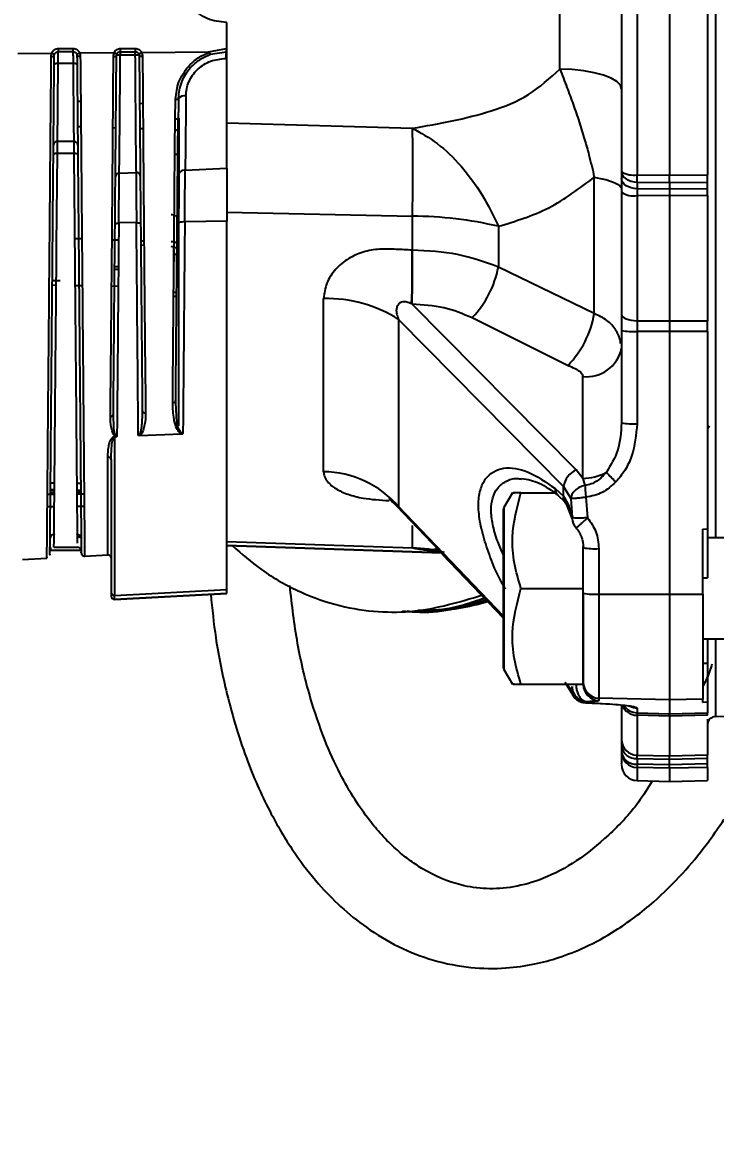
# Model space of a CAD drawing. Extents: x 75 to 2075, y 25 to 1460.
# Drawn here: x 1109.9 to 1164.2, y 596.8 to 684.9 of the extents above; entities that cross this region are included whole.
import ezdxf

# ---------------------------------------------------------------- set-up
doc = ezdxf.new("R2010")
doc.units = 0
doc.header["$LTSCALE"] = 5
doc.linetypes.add('SLD-KATı', pattern=[0])
doc.layers.get('0').update_dxf_attribs({"linetype": 'CONTINUOUS'})
doc.styles.add('SLDTEXTSTYLE1', font='GOTHIC.TTF', dxfattribs={"width": 0.913})
doc.dimstyles.new('SLDDIMSTYLE1', dxfattribs={"dimtxt": 17.5, "dimasz": 16.51, "dimexe": 0, "dimexo": 0.0625, "dimgap": 4.375, "dimtad": 1, "dimlfac": 0.8, "dimrnd": 1e-09, "dimzin": 12, "dimtxsty": 'SLDTEXTSTYLE1', "dimsah": 1, "dimcen": 0.09, "dimazin": 3, "dimtfac": 1, "dimtofl": 0, "dimtmove": 0, "dimatfit": 3, "dimtolj": 1, "dimtzin": 12})

# ---------------------------------------------------------------- blocks, each defined once
blk = doc.blocks.new('_D_7')
at = {"color": 7, "linetype": 'SLD-KATı'}
for p, q in [((1024.221, 594.338), (1024.221, 400.63)), ((1255.471, 561.942), (1255.471, 400.63)), ((1024.221, 405.63), (1255.471, 405.63))]:
    blk.add_line(p, q, dxfattribs=at)
for points in [[(1024.221, 405.63), (1040.731, 403.09), (1040.731, 408.17)], [(1255.471, 405.63), (1238.961, 408.17), (1238.961, 403.09)]]:
    blk.add_solid(points, dxfattribs=at)
at = {"color": 7, "linetype": 'SLD-KATı', "insert": (1115.464, 427.983), "char_height": 17.5, "attachment_point": 1, "style": 'SLDTEXTSTYLE1'}
blk.add_mtext('185', dxfattribs=at)

msp = doc.modelspace()

# ---------------------------------------------------------------- linework, layer by layer
at = {"color": 8, "linetype": 'SLD-KATı'}
for p, q in [((1164.21, 723.236), (1164.21, 644.526)), ((1122.119, 678.318), (1122.102, 677.442)), ((1125.909, 677.06), (1140.463, 676.632)), ((1114.483, 676.733), (1114.221, 676.742)), ((1117.22, 676.642), (1116.991, 676.65)), ((1119.353, 676.572), (1119.097, 676.58)), ((1112.577, 667.466), (1112.64, 674.646)), ((1122.077, 674.573), (1121.841, 674.575)), ((1125.909, 670.064), (1140.463, 669.738)), ((1121.956, 669.703), (1121.966, 669.703)), ((1113.985, 667.997), (1114.558, 667.977)), ((1116.921, 667.893), (1117.439, 667.875)), ((1119.174, 667.814), (1119.423, 667.805)), ((1121.784, 666.754), (1122.009, 666.754)), ((1117.421, 665.769), (1117.125, 665.771)), ((1117.124, 665.578), (1117.419, 665.576)), ((1112.238, 664.349), (1112.55, 664.343)), ((1112.851, 664.665), (1112.241, 664.669)), ((1114.018, 664.319), (1114.59, 664.309)), ((1116.89, 664.271), (1117.471, 664.261)), ((1121.983, 663.767), (1121.784, 663.768)), ((1121.784, 663.466), (1121.98, 663.465)), ((1116.583, 643.19), (1116.583, 650.879)), ((1112.406, 648.059), (1112.096, 648.062)), ((1112.103, 648.841), (1112.413, 648.837)), ((1114.154, 648.81), (1114.465, 648.806)), ((1114.471, 648.041), (1114.161, 648.044)), ((1112.405, 647.931), (1111.86, 647.925)), ((1114.733, 647.956), (1114.162, 647.95)), ((1111.852, 646.984), (1112.397, 646.99)), ((1114.17, 647.013), (1114.741, 647.02)), ((1139.38, 646.975), (1139.206, 647.042)), ((1147.596, 638.396), (1139.38, 646.975)), ((1147.63, 646.916), (1147.63, 640.569)), ((1140.463, 643.74), (1140.463, 645.512)), ((1112.377, 644.792), (1112.377, 644.765)), ((1114.19, 644.765), (1114.19, 644.792)), ((1112.178, 643.687), (1112.134, 643.687)), ((1112.368, 643.795), (1112.373, 644.323)), ((1114.433, 643.687), (1114.389, 643.687)), ((1114.546, 643.687), (1114.509, 643.687)), ((1142.726, 643.354), (1125.909, 643.941)), ((1147.63, 640.569), (1147.63, 634.222)), ((1164.21, 636.611), (1164.21, 630.523)), ((1152.866, 632.612), (1152.569, 633.069)), ((1152.942, 632.372), (1152.866, 632.612)), ((1158.063, 626.534), (1158.063, 625.508))]:
    msp.add_line(p, q, dxfattribs=at)
at = {"color": 7, "linetype": 'SLD-KATı'}
for p, q in [((1158.063, 694.778), (1158.063, 672.98)), ((1160.596, 694.808), (1160.596, 672.951)), ((1163.596, 694.772), (1163.596, 672.986)), ((1152.021, 681.264), (1152.021, 686.494)), ((1125.909, 682.874), (1125.909, 684.915)), ((1109.53, 682.492), (1112.196, 682.515)), ((1112.395, 682.319), (1112.424, 682.449)), ((1113.86, 682.629), (1112.707, 682.629)), ((1112.72, 682.874), (1113.873, 682.874)), ((1114.389, 682.533), (1117.089, 682.556)), ((1118.718, 682.357), (1117.566, 682.357)), ((1117.582, 682.629), (1118.735, 682.629)), ((1117.595, 682.874), (1118.748, 682.874)), ((1119.245, 682.574), (1124.47, 682.617)), ((1124.47, 682.617), (1125.878, 682.874)), ((1124.635, 682.422), (1125.865, 682.629)), ((1125.865, 682.629), (1125.909, 682.629)), ((1125.878, 682.874), (1125.909, 682.874)), ((1113.866, 681.707), (1112.701, 681.707)), ((1125.909, 682.103), (1125.832, 682.102)), ((1125.909, 673.51), (1125.909, 682.103)), ((1121.865, 677.349), (1121.9, 678.904)), ((1122.131, 678.968), (1122.119, 678.318)), ((1114.203, 678.758), (1114.465, 678.749)), ((1119.08, 678.588), (1119.338, 678.579)), ((1112.646, 675.608), (1112.647, 675.655)), ((1112.646, 675.608), (1113.921, 675.608)), ((1113.92, 675.655), (1113.921, 675.608)), ((1113.921, 675.615), (1113.978, 675.602)), ((1113.927, 674.646), (1112.64, 674.646)), ((1117.483, 673.104), (1118.801, 673.168)), ((1122.654, 673.353), (1125.909, 673.51)), ((1125.909, 673.51), (1125.909, 669.356)), ((1154.714, 662.102), (1154.714, 672.788)), ((1156.846, 673.214), (1156.846, 672.689)), ((1158.063, 672.98), (1160.596, 672.951)), ((1160.596, 672.951), (1163.596, 672.986)), ((1158.063, 672.41), (1160.596, 672.381)), ((1158.063, 672.41), (1158.063, 671.886)), ((1160.596, 671.855), (1158.063, 671.886)), ((1160.596, 672.381), (1163.596, 672.416)), ((1160.596, 672.381), (1160.596, 671.855)), ((1163.596, 671.891), (1160.596, 671.855)), ((1163.596, 671.891), (1163.596, 672.416)), ((1160.596, 671.324), (1158.063, 671.353)), ((1158.063, 671.353), (1158.063, 661.545)), ((1163.596, 671.359), (1160.596, 671.324)), ((1160.596, 671.324), (1160.596, 661.53)), ((1163.596, 671.359), (1163.596, 661.548)), ((1118.833, 669.232), (1117.451, 669.207)), ((1125.909, 669.356), (1122.622, 669.298)), ((1125.909, 640.486), (1125.909, 669.356)), ((1140.463, 667.078), (1140.463, 669.738)), ((1147.197, 668.944), (1147.197, 665.755)), ((1119.426, 667.451), (1119.177, 667.459)), ((1140.463, 667.078), (1140.434, 667.078)), ((1154.714, 662.102), (1147.197, 665.755)), ((1133.498, 649.71), (1133.498, 663.284)), ((1153.284, 649.858), (1140.401, 662.858)), ((1140.401, 662.858), (1140.431, 662.858)), ((1139.38, 661.635), (1152.293, 648.562)), ((1139.38, 661.635), (1139.38, 646.975)), ((1145.144, 661.791), (1152.661, 658.047)), ((1156.846, 662.029), (1156.846, 660.775)), ((1158.063, 661.545), (1160.596, 661.53)), ((1158.063, 661.545), (1158.063, 660.71)), ((1160.596, 661.53), (1163.596, 661.548)), ((1156.846, 660.775), (1156.846, 653.544)), ((1160.596, 660.695), (1158.063, 660.71)), ((1158.063, 660.71), (1158.063, 653.478)), ((1163.596, 660.712), (1160.596, 660.695)), ((1160.596, 660.695), (1160.596, 640.111)), ((1163.596, 660.712), (1163.596, 645.196)), ((1153.803, 649.192), (1153.803, 657.18)), ((1163.74, 653.279), (1163.596, 653.056)), ((1117.109, 652.474), (1117.207, 652.478)), ((1117.207, 652.449), (1117.109, 652.445)), ((1117.109, 652.445), (1117.109, 640.025)), ((1119.05, 652.541), (1122.388, 652.678)), ((1153.803, 649.192), (1153.284, 649.858)), ((1153.803, 649.192), (1153.978, 648.644)), ((1112.098, 648.318), (1112.408, 648.313)), ((1112.098, 648.264), (1112.408, 648.259)), ((1114.159, 648.282), (1114.469, 648.277)), ((1114.159, 648.228), (1114.47, 648.223)), ((1148.295, 648.069), (1147.63, 646.916)), ((1148.965, 648.069), (1151.721, 648.069)), ((1151.638, 648.41), (1152.293, 647.785)), ((1152.293, 647.785), (1152.293, 648.562)), ((1152.293, 648.562), (1152.866, 647.606)), ((1151.887, 647.848), (1152.383, 647.374)), ((1152.461, 647.55), (1152.293, 647.785)), ((1152.383, 647.374), (1152.515, 647.207)), ((1152.515, 647.207), (1152.975, 645.99)), ((1152.866, 647.606), (1152.965, 646.115)), ((1154.048, 647.71), (1154.18, 646.093)), ((1139.204, 647.039), (1147.596, 638.257)), ((1147.596, 640.569), (1147.596, 646.791)), ((1114.5, 644.523), (1114.502, 644.514)), ((1163.596, 645.196), (1163.221, 645.21)), ((1163.221, 640.115), (1163.221, 645.21)), ((1163.596, 645.196), (1163.596, 641.4)), ((1166.721, 644.526), (1163.596, 644.526)), ((1112.074, 643.576), (1114.493, 643.576)), ((1112.368, 643.795), (1114.199, 643.795)), ((1125.909, 644.248), (1140.463, 643.74)), ((1125.909, 643.94), (1142.727, 643.352)), ((1142.955, 643.298), (1140.463, 643.747)), ((1142.37, 643.676), (1141.755, 643.515)), ((1153.846, 640.569), (1153.846, 643.849)), ((1155.063, 643.689), (1155.063, 640.119)), ((1109.906, 642.84), (1111.822, 642.941)), ((1114.779, 643.096), (1116.583, 643.19)), ((1142.766, 643.291), (1147.596, 638.246)), ((1163.221, 641.391), (1163.596, 641.4)), ((1116.846, 640.274), (1116.846, 639.962)), ((1117.109, 640.025), (1125.909, 640.486)), ((1125.909, 640.173), (1117.109, 639.712)), ((1117.109, 639.711), (1125.909, 640.172)), ((1125.909, 640.173), (1125.909, 640.486)), ((1147.596, 634.347), (1147.596, 640.569)), ((1148.965, 640.569), (1153.846, 640.569)), ((1153.846, 633.069), (1153.846, 640.569)), ((1155.063, 640.119), (1160.596, 640.111)), ((1155.063, 640.119), (1155.063, 631.976)), ((1160.596, 640.111), (1163.221, 640.115)), ((1160.596, 640.111), (1160.596, 631.831)), ((1163.221, 640.115), (1163.221, 631.9)), ((1117.109, 639.712), (1117.109, 640.025)), ((1163.221, 636.611), (1167.722, 636.611)), ((1163.596, 636.611), (1163.596, 634.68)), ((1147.63, 634.222), (1148.295, 633.069)), ((1163.596, 634.68), (1163.221, 634.689)), ((1163.596, 634.68), (1163.596, 631.643)), ((1148.965, 633.069), (1153.846, 633.069)), ((1152.408, 633.221), (1152.919, 632.397)), ((1152.965, 632.875), (1152.866, 632.612)), ((1154.18, 631.686), (1154.048, 631.604)), ((1160.596, 631.831), (1155.063, 631.976)), ((1155.063, 631.976), (1155.063, 631.788)), ((1156.269, 631.491), (1156.405, 631.48)), ((1163.221, 631.9), (1160.596, 631.831)), ((1160.596, 631.831), (1160.596, 630.752)), ((1163.221, 631.632), (1163.221, 631.9)), ((1163.596, 631.643), (1163.221, 631.632)), ((1163.596, 631.643), (1163.596, 630.83)), ((1158.063, 631.197), (1158.063, 630.818)), ((1158.063, 630.818), (1160.596, 630.752)), ((1158.063, 630.818), (1158.063, 630.627)), ((1160.596, 630.561), (1158.063, 630.627)), ((1158.063, 630.627), (1158.063, 627.508)), ((1160.596, 630.752), (1163.596, 630.83)), ((1163.596, 630.639), (1160.596, 630.561)), ((1160.596, 630.561), (1160.596, 627.447)), ((1164.21, 630.523), (1166.085, 630.556)), ((1163.596, 630.321), (1163.596, 627.519)), ((1156.846, 628.202), (1156.846, 627.762)), ((1158.063, 627.508), (1160.596, 627.447)), ((1158.063, 627.245), (1160.596, 627.184)), ((1158.063, 627.245), (1158.063, 626.805)), ((1160.596, 626.743), (1158.063, 626.805)), ((1160.596, 627.447), (1163.596, 627.519)), ((1160.596, 627.184), (1163.596, 627.257)), ((1160.596, 626.743), (1160.596, 627.184)), ((1163.596, 626.816), (1160.596, 626.743)), ((1163.596, 626.816), (1163.596, 627.257)), ((1160.596, 626.473), (1158.063, 626.534)), ((1163.596, 626.546), (1160.596, 626.473)), ((1160.596, 626.473), (1160.596, 625.442)), ((1163.596, 626.546), (1163.596, 625.52)), ((1158.063, 625.508), (1160.596, 625.442)), ((1160.596, 625.442), (1163.596, 625.52))]:
    msp.add_line(p, q, dxfattribs=at)
at = {"color": 7, "linetype": 'SLD-KATı', "flags": 128}
for points in [[(1112.158, 682.249), (1112.205, 682.25), (1112.249, 682.254), (1112.29, 682.261), (1112.326, 682.27), (1112.355, 682.28), (1112.377, 682.293), (1112.39, 682.306), (1112.395, 682.319)], [(1114.435, 682.248), (1114.385, 682.249), (1114.336, 682.252), (1114.29, 682.258), (1114.25, 682.267), (1114.217, 682.278), (1114.193, 682.291), (1114.177, 682.305), (1114.172, 682.319)], [(1117.033, 682.248), (1117.08, 682.25), (1117.124, 682.254), (1117.165, 682.261), (1117.201, 682.27), (1117.23, 682.28), (1117.252, 682.292), (1117.265, 682.306), (1117.27, 682.319)], [(1119.31, 682.248), (1119.26, 682.248), (1119.211, 682.252), (1119.165, 682.258), (1119.125, 682.267), (1119.092, 682.278), (1119.068, 682.29), (1119.052, 682.305), (1119.047, 682.319)], [(1156.846, 679.712), (1156.754, 680.008), (1156.482, 680.293), (1156.039, 680.558), (1155.443, 680.791), (1154.714, 680.984), (1153.88, 681.131), (1152.971, 681.225), (1152.021, 681.264)], [(1121.865, 677.349), (1121.912, 677.351), (1121.957, 677.357), (1121.998, 677.365), (1122.033, 677.377), (1122.063, 677.391), (1122.084, 677.407), (1122.098, 677.424), (1122.102, 677.442)], [(1154.714, 672.788), (1155.184, 672.702), (1155.605, 672.602), (1155.973, 672.492), (1156.281, 672.372), (1156.526, 672.245), (1156.703, 672.112), (1156.81, 671.974), (1156.846, 671.835)], [(1156.846, 673.214), (1156.869, 673.059), (1156.938, 672.911), (1157.05, 672.774), (1157.201, 672.653), (1157.385, 672.553), (1157.595, 672.478), (1157.824, 672.429), (1158.063, 672.41)], [(1158.063, 671.886), (1157.824, 671.905), (1157.595, 671.953), (1157.385, 672.028), (1157.201, 672.128), (1157.05, 672.249), (1156.938, 672.386), (1156.869, 672.535), (1156.846, 672.689)], [(1117.155, 669.106), (1117.16, 669.125), (1117.177, 669.144), (1117.204, 669.161), (1117.241, 669.177), (1117.285, 669.189), (1117.336, 669.199), (1117.392, 669.205), (1117.451, 669.207)], [(1118.833, 669.232), (1118.896, 669.231), (1118.958, 669.226), (1119.014, 669.217), (1119.065, 669.205), (1119.106, 669.189), (1119.137, 669.171), (1119.156, 669.151), (1119.162, 669.13)], [(1122.622, 669.298), (1122.505, 669.293), (1122.393, 669.281), (1122.291, 669.262), (1122.202, 669.237), (1122.129, 669.206), (1122.074, 669.171), (1122.041, 669.134), (1122.029, 669.095)], [(1122.159, 667.459), (1122.147, 667.51), (1122.113, 667.56), (1122.058, 667.606), (1121.983, 667.647), (1121.892, 667.681), (1121.788, 667.706), (1121.674, 667.723), (1121.555, 667.73)], [(1156.846, 662.029), (1156.869, 661.936), (1156.938, 661.847), (1157.05, 661.764), (1157.201, 661.691), (1157.385, 661.631), (1157.595, 661.586), (1157.824, 661.557), (1158.063, 661.545)]]:
    msp.add_lwpolyline(points, dxfattribs=at)
at = {"color": 7, "linetype": 'SLD-KATı'}
for centre, radius, start, end in [((1111.547, 682.814), 1.175, 350.94819, 2.94506), ((1112.699, 682.814), 1.175, 350.94795, 2.94512), ((1118.804, 682.419), 1.24, 170.24909, 182.86754), ((1116.422, 682.814), 1.175, 350.94758, 2.94506), ((1119.955, 682.419), 1.238, 170.24423, 182.86723), ((1117.574, 682.814), 1.175, 350.94747, 2.94504), ((1128.193, 682.22), 2.363, 170.03622, 182.85601), ((1124.705, 682.814), 1.175, 350.94675, 2.94491), ((1112.626, 681.35), 0.365, 78.07239, 130.41432), ((1113.941, 681.35), 0.365, 49.58568, 101.92761), ((1123.094, 681.635), 0.253, 220.0155, 265.25437), ((1121.939, 679.213), 0.312, 262.96115, 308.13414), ((1122.629, 678.447), 0.721, 83.75437, 133.68409), ((1112.646, 675.295), 0.312, 90, 179.5), ((1113.921, 675.295), 0.313, 0.5, 90), ((1112.563, 674.254), 0.399, 78.85955, 126.13439), ((1117.486, 672.805), 0.299, 90.4722, 177.19075), ((1118.828, 672.867), 0.302, 3.13005, 95.18125), ((1122.659, 672.756), 0.598, 90.47221, 177.19075), ((1157.776, 674.772), 1.815, 239.18369, 279.11584), ((1157.78, 672.949), 1.621, 234.82078, 280.07344), ((1140.315, 639.521), 30.216, 76.83518, 89.71854), ((1121.534, 666.752), 0.625, 19.12995, 40.58695), ((1056.334, 665.62), 84.112, 358.11854, 0.99316), ((1056.364, 665.62), 84.112, 358.11855, 0.99314), ((1139.497, 667.229), 7.84, 316.08192, 349.16417), ((1133.709, 652.719), 10.567, 57.5426, 91.14252), ((1146.976, 663.473), 7.859, 316.34108, 349.95341), ((1157.765, 666.521), 5.819, 260.91206, 272.93749), ((1154.136, 659.922), 2.762, 263.07614, 348.87306), ((1121.687, 655.342), 0.225, 266.37693, 352.42104), ((1116.8, 654.261), 0.226, 266.86401, 353.07353), ((1119.519, 654.551), 0.232, 187.84492, 278.27776), ((1157.765, 659.289), 5.819, 260.91206, 272.93749), ((1118.977, 652.46), 1.868, 179.55633, 180.44367), ((1119.075, 652.464), 1.868, 179.55629, 180.44371), ((1116.61, 650.644), 0.237, 4.87285, 96.62576), ((1154.084, 648.218), 1.824, 116.02192, 169.11958), ((1133.408, 641.824), 7.886, 40.77621, 89.34536), ((1153.771, 653.177), 3.985, 270.45692, 298.31205), ((1166.207, 659.261), 14.256, 222.28801, 226.55665), ((1147.846, 646.791), 0.25, 150, 180), ((1154.212, 646.158), 1.25, 184.97784, 222.79607), ((1112.375, 644.482), 0.31, 89.55213, 179.06309), ((1114.192, 644.482), 0.311, 7.58107, 90.38112), ((1140.027, 631.248), 12.5, 76.36384, 88), ((1154.765, 649.5), 5.819, 260.91206, 272.93749), ((1116.596, 642.941), 0.25, 0, 93), ((1117.096, 640.274), 0.25, 180.00378, 273.00328), ((1154.765, 645.93), 5.819, 260.91206, 272.93749), ((1117.096, 639.962), 0.25, 180.00378, 273.00328), ((1117.096, 639.96), 0.25, 180, 273), ((1147.846, 634.347), 0.25, 180, 210), ((1155.095, 633.224), 1.249, 180.03794, 268.54061), ((1155.095, 633.037), 1.249, 180.03794, 268.54061), ((1154.081, 632.852), 1.25, 198.50073, 268.23344), ((1164.221, 629.898), 0.625, 91, 180), ((1158.08, 628.742), 1.234, 180.67455, 269.20589), ((1157.959, 628.365), 1.125, 188.3143, 275.32505), ((1157.959, 627.925), 1.125, 188.3143, 275.32505), ((1158.084, 627.773), 1.238, 180.49505, 269.02136), ((1158.096, 626.758), 1.25, 180, 268.5)]:
    msp.add_arc(centre, radius, start, end, dxfattribs=at)
at = {"color": 8, "linetype": 'SLD-KATı'}
for centre, radius, start, end in [((1121.88, 676.06), 0.42, 48.47059, 92.19614), ((1152.349, 648.39), 0.712, 178.37428, 229.50238), ((1152.757, 647.672), 0.478, 166.28891, 218.33063), ((1152.875, 647.439), 0.428, 164.93972, 213.01479), ((1158.057, 631.855), 1.228, 200.22397, 270.29211), ((1158.096, 632.068), 1.25, 212.01369, 268.51858), ((1158.096, 632.448), 1.251, 241.69626, 268.50432)]:
    msp.add_arc(centre, radius, start, end, dxfattribs=at)
at = {"color": 7, "linetype": 'SLD-KATı'}
for points, knots in [([(1156.846, 694.545), (1156.846, 692.188), (1156.846, 687.472), (1156.846, 680.287), (1156.846, 675.571), (1156.846, 673.214)], [0, 0, 0, 0, 0.333216, 0.666769, 1, 1, 1, 1]), ([(1112.158, 682.249), (1112.161, 682.294), (1112.167, 682.384), (1112.205, 682.468), (1112.224, 682.509)], [0, 0, 0, 0, 0.502277, 1, 1, 1, 1]), ([(1112.196, 682.515), (1112.221, 682.566), (1112.271, 682.668), (1112.399, 682.782), (1112.551, 682.86), (1112.664, 682.87), (1112.72, 682.874)], [0, 0, 0, 0, 0.250489, 0.500477, 0.749023, 1, 1, 1, 1]), ([(1112.196, 682.515), (1112.204, 682.514), (1112.213, 682.514), (1112.222, 682.51), (1112.224, 682.509)], [0, 0, 0, 0, 0.7726823, 1, 1, 1, 1]), ([(1112.224, 682.509), (1112.252, 682.497), (1112.304, 682.475), (1112.364, 682.455), (1112.41, 682.444), (1112.419, 682.447), (1112.424, 682.449)], [0, 0, 0, 0, 0.267597, 0.500233, 0.715332, 1, 1, 1, 1]), ([(1112.424, 682.449), (1112.437, 682.471), (1112.463, 682.518), (1112.526, 682.576), (1112.609, 682.62), (1112.674, 682.626), (1112.707, 682.629)], [0, 0, 0, 0, 0.216144, 0.454788, 0.716048, 1, 1, 1, 1]), ([(1112.701, 681.707), (1112.702, 681.851), (1112.704, 682.128), (1112.706, 682.423), (1112.707, 682.599), (1112.707, 682.619), (1112.707, 682.629)], [0, 0, 0, 0, 0.281787, 0.542415, 0.781835, 1, 1, 1, 1]), ([(1113.86, 682.629), (1113.888, 682.627), (1113.946, 682.622), (1114.025, 682.586), (1114.093, 682.532), (1114.123, 682.483), (1114.138, 682.459)], [0, 0, 0, 0, 0.250001, 0.500002, 0.750003, 1, 1, 1, 1]), ([(1113.86, 682.629), (1113.86, 682.619), (1113.86, 682.599), (1113.861, 682.423), (1113.863, 682.128), (1113.865, 681.851), (1113.866, 681.707)], [0, 0, 0, 0, 0.218165, 0.457585, 0.718213, 1, 1, 1, 1]), ([(1113.873, 682.874), (1113.928, 682.87), (1114.037, 682.861), (1114.186, 682.787), (1114.313, 682.679), (1114.364, 682.582), (1114.389, 682.533)], [0, 0, 0, 0, 0.250847, 0.499535, 0.749442, 1, 1, 1, 1]), ([(1114.138, 682.459), (1114.14, 682.457), (1114.145, 682.453), (1114.168, 682.454), (1114.208, 682.462), (1114.261, 682.482), (1114.314, 682.505), (1114.344, 682.519), (1114.36, 682.526)], [0, 0, 0, 0, 0.15661, 0.296259, 0.500532, 0.729536, 0.861413, 1, 1, 1, 1]), ([(1114.389, 682.533), (1114.382, 682.532), (1114.372, 682.532), (1114.362, 682.527), (1114.36, 682.526)], [0, 0, 0, 0, 0.7196592, 1, 1, 1, 1]), ([(1114.36, 682.526), (1114.381, 682.482), (1114.425, 682.395), (1114.432, 682.297), (1114.435, 682.248)], [0, 0, 0, 0, 0.499182, 1, 1, 1, 1]), ([(1117.033, 682.248), (1117.037, 682.301), (1117.045, 682.407), (1117.096, 682.501), (1117.122, 682.548)], [0, 0, 0, 0, 0.502848, 1, 1, 1, 1]), ([(1117.089, 682.556), (1117.116, 682.601), (1117.169, 682.693), (1117.293, 682.793), (1117.437, 682.862), (1117.543, 682.87), (1117.595, 682.874)], [0, 0, 0, 0, 0.250358, 0.500382, 0.748959, 1, 1, 1, 1]), ([(1117.089, 682.556), (1117.097, 682.555), (1117.108, 682.554), (1117.118, 682.55), (1117.122, 682.548)], [0, 0, 0, 0, 0.649971, 1, 1, 1, 1]), ([(1117.122, 682.548), (1117.148, 682.534), (1117.197, 682.508), (1117.254, 682.483), (1117.298, 682.468), (1117.306, 682.47), (1117.311, 682.472)], [0, 0, 0, 0, 0.266957, 0.500088, 0.714997, 1, 1, 1, 1]), ([(1117.27, 682.319), (1117.272, 682.348), (1117.276, 682.4), (1117.3, 682.449), (1117.311, 682.472)], [0, 0, 0, 0, 0.546588, 1, 1, 1, 1]), ([(1117.566, 682.357), (1117.534, 682.357), (1117.465, 682.356), (1117.387, 682.35), (1117.333, 682.343), (1117.299, 682.336), (1117.275, 682.328), (1117.272, 682.322), (1117.27, 682.319)], [0, 0, 0, 0, 0.204164, 0.438041, 0.566925, 0.703542, 0.84791, 1, 1, 1, 1]), ([(1117.311, 682.472), (1117.324, 682.491), (1117.352, 682.533), (1117.413, 682.583), (1117.492, 682.621), (1117.551, 682.626), (1117.582, 682.629)], [0, 0, 0, 0, 0.216236, 0.454926, 0.716161, 1, 1, 1, 1]), ([(1117.483, 673.104), (1117.49, 673.572), (1117.504, 674.507), (1117.525, 676.731), (1117.545, 679.374), (1117.559, 681.363), (1117.566, 682.357)], [0, 0, 0, 0, 0.250035, 0.500046, 0.750035, 1, 1, 1, 1]), ([(1118.718, 682.357), (1118.725, 681.369), (1118.739, 679.393), (1118.759, 676.768), (1118.78, 674.56), (1118.794, 673.632), (1118.801, 673.168)], [0, 0, 0, 0, 0.250035, 0.500046, 0.750035, 1, 1, 1, 1]), ([(1119.047, 682.319), (1119.045, 682.323), (1119.042, 682.329), (1119.012, 682.339), (1118.963, 682.347), (1118.899, 682.353), (1118.823, 682.357), (1118.76, 682.357), (1118.718, 682.357)], [0, 0, 0, 0, 0.150403, 0.28404, 0.500161, 0.629341, 0.755809, 1, 1, 1, 1]), ([(1118.735, 682.629), (1118.761, 682.627), (1118.814, 682.623), (1118.888, 682.592), (1118.953, 682.546), (1118.985, 682.503), (1119, 682.481)], [0, 0, 0, 0, 0.250001, 0.500002, 0.750003, 1, 1, 1, 1]), ([(1118.748, 682.874), (1118.799, 682.87), (1118.901, 682.863), (1119.041, 682.798), (1119.164, 682.704), (1119.218, 682.617), (1119.245, 682.574)], [0, 0, 0, 0, 0.250985, 0.499701, 0.749637, 1, 1, 1, 1]), ([(1119, 682.481), (1119.003, 682.48), (1119.008, 682.476), (1119.03, 682.479), (1119.068, 682.491), (1119.13, 682.519), (1119.182, 682.549), (1119.21, 682.565)], [0, 0, 0, 0, 0.156699, 0.296406, 0.501149, 0.731336, 1, 1, 1, 1]), ([(1119.245, 682.574), (1119.237, 682.573), (1119.225, 682.572), (1119.215, 682.567), (1119.21, 682.565)], [0, 0, 0, 0, 0.6126995, 1, 1, 1, 1]), ([(1119.21, 682.565), (1119.239, 682.516), (1119.297, 682.417), (1119.306, 682.305), (1119.31, 682.248)], [0, 0, 0, 0, 0.498771, 1, 1, 1, 1]), ([(1122.9, 681.472), (1123.141, 681.71), (1123.624, 682.187), (1124.259, 682.455), (1124.576, 682.589)], [0, 0, 0, 0, 0.499391, 1, 1, 1, 1]), ([(1123.073, 681.383), (1123.3, 681.606), (1123.75, 682.048), (1124.342, 682.298), (1124.635, 682.422)], [0, 0, 0, 0, 0.503771, 1, 1, 1, 1]), ([(1124.47, 682.617), (1124.483, 682.617), (1124.504, 682.617), (1124.534, 682.613), (1124.554, 682.608), (1124.568, 682.601), (1124.574, 682.595), (1124.576, 682.59), (1124.576, 682.589)], [0, 0, 0, 0, 0.321898, 0.545722, 0.782875, 0.877668, 0.956362, 1, 1, 1, 1]), ([(1124.635, 682.422), (1124.635, 682.423), (1124.634, 682.424), (1124.627, 682.443), (1124.614, 682.48), (1124.595, 682.535), (1124.582, 682.573), (1124.576, 682.589)], [0, 0, 0, 0, 0.160153, 0.315749, 0.597376, 0.827005, 1, 1, 1, 1]), ([(1125.909, 682.629), (1125.909, 682.632), (1125.909, 682.637), (1125.909, 682.681), (1125.909, 682.744), (1125.909, 682.813), (1125.909, 682.858), (1125.909, 682.874)], [0, 0, 0, 0, 0.217774, 0.435553, 0.653129, 0.870421, 1, 1, 1, 1]), ([(1125.909, 682.103), (1125.909, 682.153), (1125.909, 682.272), (1125.909, 682.435), (1125.909, 682.566), (1125.909, 682.623), (1125.909, 682.628), (1125.909, 682.629)], [0, 0, 0, 0, 0.175789, 0.414137, 0.652517, 0.891224, 1, 1, 1, 1]), ([(1111.817, 643.026), (1111.817, 643.001), (1111.816, 642.887), (1111.822, 643.516), (1111.834, 644.928), (1111.854, 647.248), (1111.881, 650.364), (1111.913, 654.087), (1111.95, 658.319), (1111.992, 663.08), (1112.041, 668.676), (1112.096, 675.085), (1112.137, 679.818), (1112.158, 682.249)], [0, 0, 0, 0, 0.0269176, 0.1216508, 0.2178079, 0.3153882, 0.4143909, 0.5121955, 0.5982594, 0.6900741, 0.7876374, 0.890947, 1, 1, 1, 1]), ([(1112.054, 643.247), (1112.054, 643.229), (1112.053, 643.107), (1112.058, 643.686), (1112.07, 645.072), (1112.09, 647.438), (1112.119, 650.648), (1112.154, 654.663), (1112.195, 659.376), (1112.241, 664.634), (1112.29, 670.29), (1112.341, 676.173), (1112.377, 680.289), (1112.395, 682.319)], [0, 0, 0, 0, 0.017355, 0.113615, 0.213449, 0.314326, 0.416036, 0.517754, 0.618632, 0.71846, 0.81473, 0.908632, 1, 1, 1, 1]), ([(1114.172, 682.319), (1114.19, 680.304), (1114.225, 676.219), (1114.276, 670.381), (1114.325, 664.768), (1114.371, 659.549), (1114.412, 654.865), (1114.447, 650.87), (1114.475, 647.665), (1114.495, 645.293), (1114.508, 643.881), (1114.513, 643.28), (1114.512, 643.391), (1114.512, 643.411)], [0, 0, 0, 0, 0.091109, 0.184714, 0.28064, 0.380083, 0.480551, 0.581837, 0.68313, 0.783597, 0.88303, 0.978962, 1, 1, 1, 1]), ([(1114.435, 682.248), (1114.456, 679.813), (1114.497, 675.057), (1114.553, 668.6), (1114.596, 663.634), (1114.628, 659.929), (1114.652, 657.219), (1114.673, 654.794), (1114.692, 652.646), (1114.714, 650.129), (1114.737, 647.506), (1114.757, 645.155), (1114.77, 643.7), (1114.775, 643.051), (1114.775, 643.156), (1114.774, 643.18)], [0, 0, 0, 0, 0.109773, 0.214453, 0.31404, 0.37137, 0.426865, 0.480525, 0.532349, 0.582339, 0.680853, 0.778707, 0.875901, 0.972436, 1, 1, 1, 1]), ([(1116.788, 654.035), (1116.808, 655.885), (1116.849, 659.586), (1116.91, 666.425), (1116.972, 673.963), (1117.013, 679.486), (1117.033, 682.248)], [0, 0, 0, 0, 0.250022, 0.500029, 0.750022, 1, 1, 1, 1]), ([(1117.025, 654.233), (1117.041, 656.063), (1117.073, 659.745), (1117.132, 666.565), (1117.198, 674.088), (1117.246, 679.587), (1117.27, 682.319)], [0, 0, 0, 0, 0.248412, 0.499997, 0.751584, 1, 1, 1, 1]), ([(1119.047, 682.319), (1119.071, 679.62), (1119.118, 674.186), (1119.183, 666.748), (1119.242, 659.995), (1119.274, 656.337), (1119.29, 654.519)], [0, 0, 0, 0, 0.2484464, 0.5000028, 0.7515577, 1, 1, 1, 1]), ([(1119.31, 682.248), (1119.33, 679.519), (1119.371, 674.06), (1119.432, 666.606), (1119.492, 659.835), (1119.533, 656.159), (1119.553, 654.321)], [0, 0, 0, 0, 0.2500216, 0.5000288, 0.7500216, 1, 1, 1, 1]), ([(1121.9, 678.904), (1121.949, 679.369), (1122.047, 680.298), (1122.616, 681.081), (1122.9, 681.472)], [0, 0, 0, 0, 0.5008797, 1, 1, 1, 1]), ([(1122.707, 679.164), (1122.72, 679.352), (1122.744, 679.725), (1122.929, 680.279), (1123.217, 680.797), (1123.743, 681.399), (1124.619, 681.973), (1125.428, 682.059), (1125.832, 682.102)], [0, 0, 0, 0, 0.126813, 0.250948, 0.376187, 0.501454, 0.750663, 1, 1, 1, 1]), ([(1122.131, 678.968), (1122.177, 679.401), (1122.226, 679.856), (1122.469, 680.47), (1122.663, 680.873), (1122.932, 681.206), (1123.073, 681.383)], [0, 0, 0, 0, 0.499745, 0.526144, 0.749823, 1, 1, 1, 1]), ([(1140.463, 676.632), (1142.545, 676.994), (1145.673, 677.538), (1149.629, 679.105), (1151.227, 680.548), (1152.021, 681.264)], [0, 0, 0, 0, 0.500417, 0.751865, 1, 1, 1, 1]), ([(1152.021, 681.264), (1152.204, 680.785), (1152.556, 679.87), (1153.061, 678.5), (1153.529, 677.14), (1153.939, 675.818), (1154.345, 674.374), (1154.577, 673.378), (1154.714, 672.788)], [0, 0, 0, 0, 0.175279, 0.335341, 0.500705, 0.664413, 0.801159, 1, 1, 1, 1]), ([(1122.707, 679.164), (1122.703, 678.534), (1122.694, 677.274), (1122.681, 675.661), (1122.667, 674.293), (1122.658, 673.666), (1122.654, 673.353)], [0, 0, 0, 0, 0.249977, 0.499969, 0.749977, 1, 1, 1, 1]), ([(1121.672, 655.118), (1121.684, 656.502), (1121.709, 659.356), (1121.754, 664.533), (1121.806, 670.511), (1121.845, 675.029), (1121.865, 677.349)], [0, 0, 0, 0, 0.228846, 0.471799, 0.728852, 1, 1, 1, 1]), ([(1121.909, 655.312), (1121.922, 656.817), (1121.949, 659.839), (1121.996, 665.211), (1122.047, 671.057), (1122.084, 675.32), (1122.102, 677.442)], [0, 0, 0, 0, 0.248966, 0.499998, 0.751031, 1, 1, 1, 1]), ([(1122.159, 677.415), (1122.159, 677.103), (1122.159, 676.386), (1122.159, 674.763), (1122.159, 672.725), (1122.159, 671.145), (1122.159, 670.352)], [0, 0, 0, 0, 0.204154, 0.468759, 0.733364, 1, 1, 1, 1]), ([(1140.463, 676.632), (1141.117, 676.267), (1142.443, 675.526), (1144.302, 673.713), (1145.961, 671.509), (1146.789, 669.791), (1147.197, 668.944)], [0, 0, 0, 0, 0.246684, 0.5, 0.753316, 1, 1, 1, 1]), ([(1140.463, 669.738), (1140.47, 670.192), (1140.483, 671.148), (1140.495, 672.52), (1140.499, 673.938), (1140.494, 675.428), (1140.474, 676.202), (1140.463, 676.632)], [0, 0, 0, 0, 0.153714, 0.323406, 0.500227, 0.721894, 1, 1, 1, 1]), ([(1112.64, 674.646), (1112.641, 674.796), (1112.643, 675.085), (1112.645, 675.393), (1112.646, 675.576), (1112.646, 675.597), (1112.646, 675.608)], [0, 0, 0, 0, 0.283767, 0.545062, 0.783824, 1, 1, 1, 1]), ([(1113.921, 675.608), (1113.921, 675.597), (1113.921, 675.576), (1113.922, 675.393), (1113.924, 675.085), (1113.926, 674.796), (1113.927, 674.646)], [0, 0, 0, 0, 0.216176, 0.454938, 0.716233, 1, 1, 1, 1]), ([(1114.24, 674.576), (1114.238, 674.581), (1114.235, 674.59), (1114.209, 674.608), (1114.15, 674.627), (1114.065, 674.64), (1113.988, 674.645), (1113.947, 674.645), (1113.927, 674.646)], [0, 0, 0, 0, 0.125175, 0.249932, 0.499997, 0.750011, 0.874756, 1, 1, 1, 1]), ([(1113.927, 674.646), (1113.949, 672.214), (1113.989, 667.54), (1114.043, 661.421), (1114.087, 656.403), (1114.119, 652.859), (1114.141, 650.374), (1114.156, 648.608), (1114.169, 647.108), (1114.183, 645.515), (1114.193, 644.362), (1114.195, 644.176), (1114.196, 644.126)], [0, 0, 0, 0, 0.153114, 0.294329, 0.423636, 0.541029, 0.61103, 0.680371, 0.749051, 0.81707, 0.95101, 1, 1, 1, 1]), ([(1117.451, 669.207), (1117.455, 669.675), (1117.462, 670.578), (1117.474, 672.03), (1117.48, 672.685), (1117.483, 673.104)], [0, 0, 0, 0, 0.278317, 0.538124, 1, 1, 1, 1]), ([(1118.801, 673.168), (1118.804, 672.744), (1118.81, 672.083), (1118.822, 670.616), (1118.829, 669.704), (1118.833, 669.232)], [0, 0, 0, 0, 0.461995, 0.721764, 1, 1, 1, 1]), ([(1122.622, 669.298), (1122.624, 669.738), (1122.63, 670.619), (1122.638, 671.754), (1122.646, 672.713), (1122.651, 673.14), (1122.654, 673.353)], [0, 0, 0, 0, 0.2499772, 0.4999696, 0.7499772, 1, 1, 1, 1]), ([(1147.197, 668.944), (1148.541, 669.351), (1151.221, 670.163), (1153.552, 671.915), (1154.714, 672.788)], [0, 0, 0, 0, 0.50179, 1, 1, 1, 1]), ([(1156.846, 672.689), (1156.846, 672.527), (1156.846, 672.204), (1156.846, 671.817), (1156.846, 671.625)], [0, 0, 0, 0, 0.5008632, 1, 1, 1, 1]), ([(1160.596, 672.381), (1160.596, 672.467), (1160.596, 672.64), (1160.596, 672.847), (1160.596, 672.951)], [0, 0, 0, 0, 0.499998, 1, 1, 1, 1]), ([(1163.596, 672.416), (1163.596, 672.459), (1163.596, 672.545), (1163.596, 672.732), (1163.596, 672.885), (1163.596, 672.986)], [0, 0, 0, 0, 0.25653, 0.513061, 1, 1, 1, 1]), ([(1158.063, 671.886), (1158.063, 671.805), (1158.062, 671.643), (1158.063, 671.45), (1158.063, 671.353)], [0, 0, 0, 0, 0.50134, 1, 1, 1, 1]), ([(1160.596, 671.855), (1160.596, 671.815), (1160.596, 671.735), (1160.596, 671.56), (1160.596, 671.417), (1160.596, 671.324)], [0, 0, 0, 0, 0.2558899, 0.5117799, 1, 1, 1, 1]), ([(1163.596, 671.359), (1163.596, 671.408), (1163.596, 671.507), (1163.596, 671.692), (1163.596, 671.812), (1163.596, 671.891)], [0, 0, 0, 0, 0.2557468, 0.5114936, 1, 1, 1, 1]), ([(1122.159, 653.321), (1122.159, 654.062), (1122.159, 656.04), (1122.159, 660.033), (1122.159, 664.976), (1122.159, 668.581), (1122.159, 670.352)], [0, 0, 0, 0, 0.170416, 0.454818, 0.732297, 1, 1, 1, 1]), ([(1117.451, 669.207), (1117.436, 667.515), (1117.407, 664.223), (1117.368, 659.769), (1117.333, 655.838), (1117.313, 653.579), (1117.304, 652.486)], [0, 0, 0, 0, 0.272382, 0.529846, 0.772387, 1, 1, 1, 1]), ([(1118.98, 652.554), (1118.97, 653.646), (1118.951, 655.899), (1118.916, 659.819), (1118.877, 664.261), (1118.848, 667.544), (1118.833, 669.232)], [0, 0, 0, 0, 0.227705, 0.4702735, 0.7277051, 1, 1, 1, 1]), ([(1121.559, 669.882), (1121.616, 669.874), (1121.735, 669.858), (1121.899, 669.771), (1122.039, 669.64), (1122.093, 669.526), (1122.12, 669.469)], [0, 0, 0, 0, 0.2331936, 0.4840528, 0.743344, 1, 1, 1, 1]), ([(1122.622, 669.298), (1122.607, 667.618), (1122.578, 664.351), (1122.539, 659.929), (1122.504, 656.027), (1122.484, 653.784), (1122.475, 652.698)], [0, 0, 0, 0, 0.272367, 0.529827, 0.772373, 1, 1, 1, 1]), ([(1112.373, 644.323), (1112.377, 644.785), (1112.386, 645.72), (1112.41, 648.507), (1112.437, 651.536), (1112.461, 654.283), (1112.479, 656.376), (1112.5, 658.739), (1112.532, 662.321), (1112.559, 665.382), (1112.577, 667.466)], [0, 0, 0, 0, 0.167882, 0.339068, 0.513559, 0.585307, 0.660797, 0.740028, 0.823001, 1, 1, 1, 1]), ([(1121.557, 667.383), (1121.614, 667.375), (1121.731, 667.359), (1121.895, 667.274), (1122.035, 667.145), (1122.09, 667.032), (1122.117, 666.976)], [0, 0, 0, 0, 0.233478, 0.484262, 0.743353, 1, 1, 1, 1]), ([(1121.784, 666.171), (1121.784, 666.295), (1121.784, 666.544), (1121.784, 666.928), (1121.784, 667.119)], [0, 0, 0, 0, 0.5, 1, 1, 1, 1]), ([(1140.434, 667.078), (1140.016, 667.097), (1139.169, 667.137), (1137.875, 667.2), (1136.592, 666.975), (1135.403, 666.433), (1134.396, 665.61), (1133.672, 664.51), (1133.556, 663.691), (1133.498, 663.284)], [0, 0, 0, 0, 0.133749, 0.271547, 0.413435, 0.547595, 0.69569, 0.848483, 1, 1, 1, 1]), ([(1147.197, 665.755), (1146.159, 666.132), (1144.085, 666.886), (1141.67, 667.014), (1140.463, 667.078)], [0, 0, 0, 0, 0.50006, 1, 1, 1, 1]), ([(1140.401, 662.858), (1140.274, 662.913), (1140.059, 663.004), (1139.742, 663.044), (1139.503, 662.958), (1139.358, 662.835), (1139.271, 662.697), (1139.213, 662.54), (1139.183, 662.318), (1139.244, 662), (1139.328, 661.774), (1139.38, 661.635)], [0, 0, 0, 0, 0.1858245, 0.314876, 0.4036303, 0.496101, 0.5456888, 0.6032259, 0.7017518, 0.8163041, 1, 1, 1, 1]), ([(1140.431, 662.858), (1141.278, 662.809), (1142.974, 662.71), (1144.421, 662.097), (1145.144, 661.791)], [0, 0, 0, 0, 0.499834, 1, 1, 1, 1]), ([(1160.596, 661.53), (1160.596, 661.462), (1160.596, 661.327), (1160.596, 661.05), (1160.596, 660.836), (1160.596, 660.695)], [0, 0, 0, 0, 0.253076, 0.506153, 1, 1, 1, 1]), ([(1163.596, 660.712), (1163.596, 660.785), (1163.596, 660.93), (1163.596, 661.213), (1163.596, 661.415), (1163.596, 661.548)], [0, 0, 0, 0, 0.252937, 0.505873, 1, 1, 1, 1]), ([(1152.661, 658.047), (1152.665, 658.046), (1152.698, 658.03), (1152.932, 657.921), (1153.314, 657.764), (1153.656, 657.522), (1153.786, 657.324), (1153.797, 657.227), (1153.803, 657.18)], [0, 0, 0, 0, 0.007947, 0.069209, 0.48193, 0.766065, 0.885998, 1, 1, 1, 1]), ([(1122.388, 652.678), (1122.357, 652.69), (1122.213, 652.746), (1121.939, 653.127), (1121.719, 653.905), (1121.689, 654.677), (1121.672, 655.118)], [0, 0, 0, 0, 0.027285, 0.125136, 0.499902, 1, 1, 1, 1]), ([(1122.475, 652.698), (1122.466, 652.698), (1122.45, 652.698), (1122.417, 652.705), (1122.366, 652.731), (1122.032, 653.081), (1121.98, 653.968), (1121.934, 654.842), (1121.909, 655.312)], [0, 0, 0, 0, 0.005782, 0.011645, 0.024417, 0.053233, 0.490758, 1, 1, 1, 1]), ([(1117.304, 652.486), (1117.3, 652.486), (1117.292, 652.486), (1117.276, 652.489), (1117.25, 652.505), (1117.075, 652.756), (1117.062, 653.344), (1117.038, 653.923), (1117.025, 654.233)], [0, 0, 0, 0, 0.004139, 0.008392, 0.018206, 0.044536, 0.487126, 1, 1, 1, 1]), ([(1119.29, 654.519), (1119.284, 654.171), (1119.277, 653.651), (1119.199, 653.067), (1119.133, 652.784), (1119.079, 652.649), (1119.04, 652.588), (1119.012, 652.564), (1118.994, 652.556), (1118.985, 652.555), (1118.98, 652.554)], [0, 0, 0, 0, 0.511754, 0.766309, 0.891272, 0.951265, 0.979223, 0.990712, 0.995518, 1, 1, 1, 1]), ([(1119.553, 654.321), (1119.542, 654.011), (1119.525, 653.545), (1119.385, 653.017), (1119.267, 652.753), (1119.17, 652.626), (1119.103, 652.568), (1119.066, 652.549), (1119.05, 652.541)], [0, 0, 0, 0, 0.499819, 0.749698, 0.886602, 0.954237, 0.979532, 1, 1, 1, 1]), ([(1117.207, 652.478), (1117.183, 652.494), (1117.039, 652.59), (1116.945, 652.853), (1116.804, 653.344), (1116.794, 653.759), (1116.788, 654.035)], [0, 0, 0, 0, 0.041031, 0.249878, 0.4999, 1, 1, 1, 1]), ([(1156.846, 653.544), (1156.803, 652.803), (1156.722, 651.414), (1155.999, 650.224), (1155.661, 649.669)], [0, 0, 0, 0, 0.5329004, 1, 1, 1, 1]), ([(1158.063, 653.478), (1157.983, 652.612), (1157.865, 651.33), (1157.154, 649.811), (1156.647, 649.202), (1156.404, 648.91)], [0, 0, 0, 0, 0.521493, 0.771168, 1, 1, 1, 1]), ([(1116.583, 650.879), (1116.596, 651.144), (1116.617, 651.541), (1116.732, 652.028), (1116.859, 652.278), (1116.95, 652.405), (1117.034, 652.457), (1117.078, 652.471), (1117.099, 652.473), (1117.109, 652.474)], [0, 0, 0, 0, 0.499401, 0.749413, 0.874002, 0.953452, 0.979397, 0.990057, 1, 1, 1, 1]), ([(1116.846, 650.664), (1116.855, 650.955), (1116.872, 651.491), (1116.919, 652.09), (1117.041, 652.387), (1117.072, 652.426), (1117.087, 652.438), (1117.093, 652.441), (1117.096, 652.443), (1117.097, 652.443), (1117.099, 652.444), (1117.103, 652.445), (1117.107, 652.445), (1117.109, 652.445)], [0, 0, 0, 0, 0.500824, 0.92442, 0.972123, 0.98689, 0.992248, 0.995369, 0.995403, 0.995539, 0.996072, 0.99809, 1, 1, 1, 1]), ([(1117.304, 652.486), (1117.302, 652.483), (1117.298, 652.477), (1117.285, 652.467), (1117.255, 652.454), (1117.226, 652.451), (1117.207, 652.449)], [0, 0, 0, 0, 0.114435, 0.2329, 0.501478, 1, 1, 1, 1]), ([(1117.207, 652.478), (1117.221, 652.477), (1117.254, 652.474), (1117.286, 652.481), (1117.304, 652.486)], [0, 0, 0, 0, 0.45505, 1, 1, 1, 1]), ([(1119.05, 652.541), (1119.036, 652.541), (1119.011, 652.541), (1118.99, 652.55), (1118.98, 652.554)], [0, 0, 0, 0, 0.525154, 1, 1, 1, 1]), ([(1122.388, 652.678), (1122.405, 652.679), (1122.436, 652.681), (1122.463, 652.693), (1122.475, 652.698)], [0, 0, 0, 0, 0.548161, 1, 1, 1, 1]), ([(1116.846, 650.664), (1116.846, 649.146), (1116.846, 646.086), (1116.846, 642.892), (1116.846, 640.76), (1116.846, 640.435), (1116.846, 640.274)], [0, 0, 0, 0, 0.248135, 0.5, 0.751865, 1, 1, 1, 1]), ([(1149.025, 649.195), (1149.474, 649.115), (1150.387, 648.952), (1151.382, 648.22), (1151.887, 647.848)], [0, 0, 0, 0, 0.492058, 1, 1, 1, 1]), ([(1155.661, 649.669), (1155.431, 649.421), (1155.085, 649.048), (1154.477, 648.733), (1154.144, 648.673), (1153.978, 648.644)], [0, 0, 0, 0, 0.498912, 0.751547, 1, 1, 1, 1]), ([(1156.404, 648.91), (1156.065, 648.602), (1155.39, 647.987), (1154.495, 647.802), (1154.048, 647.71)], [0, 0, 0, 0, 0.501471, 1, 1, 1, 1]), ([(1148.965, 640.569), (1148.773, 641.219), (1148.385, 642.535), (1148.169, 645.087), (1148.657, 646.914), (1148.965, 648.069)], [0, 0, 0, 0, 0.264861, 0.535466, 1, 1, 1, 1]), ([(1148.965, 648.069), (1148.65, 648.069), (1148.226, 648.069), (1148.391, 648.069), (1148.433, 648.069)], [0, 0, 0, 0, 0.741896, 1, 1, 1, 1]), ([(1153.978, 648.644), (1153.838, 648.601), (1153.548, 648.513), (1153.183, 648.252), (1152.927, 647.933), (1152.886, 647.712), (1152.866, 647.606)], [0, 0, 0, 0, 0.241629, 0.5, 0.758371, 1, 1, 1, 1]), ([(1153.978, 648.644), (1153.983, 648.567), (1153.991, 648.436), (1154.011, 648.162), (1154.03, 647.923), (1154.045, 647.752), (1154.048, 647.71)], [0, 0, 0, 0, 0.295552, 0.500301, 0.877071, 1, 1, 1, 1]), ([(1138.649, 647.681), (1138.641, 647.665), (1138.617, 647.614), (1138.821, 647.427), (1139.065, 647.179), (1139.2, 647.042)], [0, 0, 0, 0, 0.167311, 0.538933, 1, 1, 1, 1]), ([(1152.965, 646.115), (1152.928, 646.349), (1152.854, 646.819), (1152.592, 647.306), (1152.461, 647.55)], [0, 0, 0, 0, 0.499425, 1, 1, 1, 1]), ([(1154.048, 647.71), (1153.914, 647.693), (1153.637, 647.659), (1153.295, 647.625), (1153.004, 647.602), (1152.917, 647.604), (1152.866, 647.606)], [0, 0, 0, 0, 0.242858, 0.500122, 0.703478, 1, 1, 1, 1]), ([(1154.18, 646.093), (1154.03, 646.089), (1153.72, 646.081), (1153.349, 646.082), (1153.125, 646.089), (1152.999, 646.1), (1152.977, 646.11), (1152.965, 646.115)], [0, 0, 0, 0, 0.240676, 0.499224, 0.696208, 0.834846, 1, 1, 1, 1]), ([(1154.18, 646.093), (1154.432, 645.744), (1154.952, 645.027), (1155.025, 644.144), (1155.063, 643.689)], [0, 0, 0, 0, 0.485655, 1, 1, 1, 1]), ([(1114.5, 644.523), (1114.488, 644.533), (1114.467, 644.549), (1114.379, 644.57), (1114.282, 644.576), (1114.23, 644.576), (1114.204, 644.575), (1114.192, 644.575)], [0, 0, 0, 0, 0.500278, 0.836249, 0.936549, 0.971958, 1, 1, 1, 1]), ([(1153.295, 645.309), (1153.373, 645.213), (1153.538, 645.009), (1153.778, 644.488), (1153.83, 644.047), (1153.866, 643.743)], [0, 0, 0, 0, 0.217883, 0.461949, 1, 1, 1, 1]), ([(1114.511, 643.485), (1114.507, 643.524), (1114.5, 643.584), (1114.46, 643.657), (1114.42, 643.706), (1114.37, 643.746), (1114.298, 643.785), (1114.238, 643.791), (1114.199, 643.795)], [0, 0, 0, 0, 0.239583, 0.368445, 0.500006, 0.631567, 0.760426, 1, 1, 1, 1]), ([(1126.338, 643.925), (1127.085, 643.272), (1128.72, 641.842), (1131.584, 640.246), (1134.683, 639.14), (1137.712, 638.682), (1141.496, 638.724), (1144.156, 639.513), (1145.891, 640.027)], [0, 0, 0, 0, 0.141949, 0.311043, 0.465871, 0.609965, 0.745516, 1, 1, 1, 1]), ([(1114.512, 643.348), (1114.516, 643.316), (1114.521, 643.266), (1114.554, 643.206), (1114.589, 643.165), (1114.631, 643.133), (1114.693, 643.103), (1114.743, 643.1), (1114.775, 643.098)], [0, 0, 0, 0, 0.238757, 0.367636, 0.499433, 0.631316, 0.76044, 1, 1, 1, 1]), ([(1124.653, 640.106), (1124.77, 638.97), (1125.041, 636.323), (1125.96, 631.875), (1127.376, 627.18), (1129.242, 623.015), (1131.143, 619.857), (1132.988, 617.48), (1134.864, 615.552), (1136.952, 613.86), (1139.39, 612.406), (1142.139, 611.338), (1144.976, 610.791), (1147.646, 610.756), (1149.945, 611.08), (1152.022, 611.639), (1154.14, 612.477), (1156.669, 613.863), (1159.245, 615.806), (1161.588, 618.13), (1163.411, 620.313), (1164.432, 621.806), (1164.899, 622.49)], [0, 0, 0, 0, 0.0419, 0.097597, 0.16912, 0.228964, 0.279774, 0.32375, 0.361673, 0.403202, 0.452017, 0.503461, 0.557263, 0.607885, 0.650651, 0.686855, 0.728906, 0.779684, 0.849095, 0.906665, 0.957215, 1, 1, 1, 1]), ([(1159.248, 625.477), (1158.898, 624.912), (1157.869, 623.25), (1155.849, 621.177), (1153.362, 619.134), (1150.84, 617.804), (1148.468, 617.121), (1146.308, 616.973), (1143.936, 617.303), (1141.887, 618.139), (1140.173, 619.299), (1139.12, 620.166), (1138.08, 621.2), (1137.005, 622.478), (1135.896, 624.054), (1134.709, 626.125), (1133.5, 628.799), (1132.35, 632.207), (1131.374, 636.262), (1131.023, 639.263), (1130.844, 640.786)], [0, 0, 0, 0, 0.0432457, 0.1273565, 0.2115364, 0.2920436, 0.3633429, 0.4264046, 0.4849662, 0.5723675, 0.6016207, 0.6310492, 0.6629765, 0.6925497, 0.7273803, 0.7679088, 0.8149071, 0.8696217, 0.9338346, 1, 1, 1, 1]), ([(1148.965, 633.069), (1148.773, 633.719), (1148.385, 635.035), (1148.169, 637.587), (1148.657, 639.414), (1148.965, 640.569)], [0, 0, 0, 0, 0.264861, 0.535466, 1, 1, 1, 1]), ([(1153.846, 640.184), (1153.846, 639.322), (1153.846, 637.536), (1153.846, 635.254), (1153.846, 633.638), (1153.846, 633.358), (1153.846, 633.223)], [0, 0, 0, 0, 0.241412, 0.5, 0.758588, 1, 1, 1, 1]), ([(1139.673, 638.813), (1140.014, 638.777), (1141.269, 638.643), (1143.516, 638.812), (1145.317, 639.379), (1146.235, 639.668)], [0, 0, 0, 0, 0.154578, 0.569257, 1, 1, 1, 1]), ([(1140.01, 638.796), (1140.302, 638.776), (1141.796, 638.675), (1143.873, 639.059), (1145.551, 639.639), (1146.086, 639.824)], [0, 0, 0, 0, 0.141714, 0.726786, 1, 1, 1, 1]), ([(1140.895, 638.866), (1141.428, 638.865), (1142.861, 638.865), (1144.614, 639.265), (1145.783, 639.69), (1146.103, 639.806)], [0, 0, 0, 0, 0.300196, 0.808463, 1, 1, 1, 1]), ([(1141.839, 638.862), (1142.595, 638.882), (1144.124, 638.922), (1145.6, 639.341), (1146.346, 639.552)], [0, 0, 0, 0, 0.495056, 1, 1, 1, 1]), ([(1163.931, 634.636), (1163.876, 634.45), (1163.686, 633.814), (1163.413, 633.28), (1163.221, 632.901)], [0, 0, 0, 0, 0.292665, 1, 1, 1, 1]), ([(1148.433, 633.069), (1148.391, 633.069), (1148.226, 633.069), (1148.65, 633.069), (1148.965, 633.069)], [0, 0, 0, 0, 0.258104, 1, 1, 1, 1]), ([(1152.866, 632.612), (1152.906, 632.479), (1152.988, 632.209), (1153.263, 631.893), (1153.623, 631.663), (1153.901, 631.625), (1154.048, 631.604)], [0, 0, 0, 0, 0.247542, 0.500014, 0.734139, 1, 1, 1, 1]), ([(1152.965, 632.875), (1152.991, 632.713), (1153.043, 632.395), (1153.337, 632.008), (1153.729, 631.745), (1154.031, 631.705), (1154.18, 631.686)], [0, 0, 0, 0, 0.260583, 0.513987, 0.760391, 1, 1, 1, 1]), ([(1154.048, 631.604), (1154.496, 631.588), (1155.391, 631.555), (1156.067, 631.505), (1156.404, 631.48)], [0, 0, 0, 0, 0.499987, 1, 1, 1, 1]), ([(1155.063, 631.788), (1155.025, 631.766), (1154.952, 631.721), (1154.432, 631.697), (1154.18, 631.686)], [0, 0, 0, 0, 0.514345, 1, 1, 1, 1]), ([(1156.404, 631.48), (1156.647, 631.458), (1157.154, 631.413), (1157.865, 631.314), (1157.983, 631.244), (1158.063, 631.197)], [0, 0, 0, 0, 0.228832, 0.478507, 1, 1, 1, 1]), ([(1156.846, 631.342), (1156.846, 630.884), (1156.846, 629.816), (1156.846, 629.124), (1156.846, 628.728)], [0, 0, 0, 0, 0.428117, 1, 1, 1, 1]), ([(1160.596, 630.561), (1160.596, 630.588), (1160.596, 630.64), (1160.596, 630.716), (1160.596, 630.738), (1160.596, 630.752)], [0, 0, 0, 0, 0.253076, 0.506152, 1, 1, 1, 1]), ([(1163.596, 630.639), (1163.596, 630.665), (1163.596, 630.718), (1163.596, 630.794), (1163.596, 630.816), (1163.596, 630.83)], [0, 0, 0, 0, 0.252937, 0.505873, 1, 1, 1, 1]), ([(1156.846, 628.728), (1156.846, 628.672), (1156.846, 628.561), (1156.846, 628.322), (1156.846, 628.202)], [0, 0, 0, 0, 0.5008632, 1, 1, 1, 1]), ([(1156.846, 627.762), (1156.846, 627.365), (1156.846, 626.77), (1156.846, 626.844), (1156.846, 626.869)], [0, 0, 0, 0, 0.666433, 1, 1, 1, 1]), ([(1158.063, 627.245), (1158.063, 627.305), (1158.062, 627.425), (1158.063, 627.48), (1158.063, 627.508)], [0, 0, 0, 0, 0.49866, 1, 1, 1, 1]), ([(1158.063, 626.805), (1158.062, 626.742), (1158.061, 626.615), (1158.062, 626.561), (1158.063, 626.534)], [0, 0, 0, 0, 0.499995, 1, 1, 1, 1]), ([(1160.596, 627.184), (1160.596, 627.215), (1160.596, 627.278), (1160.596, 627.377), (1160.596, 627.419), (1160.596, 627.447)], [0, 0, 0, 0, 0.2558914, 0.5117829, 1, 1, 1, 1]), ([(1163.596, 627.257), (1163.596, 627.288), (1163.596, 627.351), (1163.596, 627.45), (1163.596, 627.492), (1163.596, 627.519)], [0, 0, 0, 0, 0.255747, 0.511493, 1, 1, 1, 1]), ([(1163.596, 626.546), (1163.596, 626.558), (1163.596, 626.583), (1163.596, 626.662), (1163.596, 626.755), (1163.596, 626.816)], [0, 0, 0, 0, 0.25653, 0.513061, 1, 1, 1, 1]), ([(1160.596, 626.473), (1160.596, 626.499), (1160.596, 626.553), (1160.596, 626.68), (1160.596, 626.743)], [0, 0, 0, 0, 0.500002, 1, 1, 1, 1])]:
    msp.add_open_spline(points, degree=3, knots=knots, dxfattribs=at)
at = {"color": 8, "linetype": 'SLD-KATı'}
for points, knots in [([(1125.909, 684.915), (1125.377, 684.971), (1124.344, 685.08), (1123.54, 685.738), (1123.15, 686.058)], [0, 0, 0, 0, 0.514005, 1, 1, 1, 1]), ([(1112.647, 675.655), (1112.647, 675.714), (1112.649, 675.848), (1112.66, 676.974), (1112.677, 678.922), (1112.693, 680.755), (1112.701, 681.707)], [0, 0, 0, 0, 0.192991, 0.440119, 0.709139, 1, 1, 1, 1]), ([(1113.866, 681.707), (1113.874, 680.755), (1113.89, 678.922), (1113.907, 676.974), (1113.918, 675.848), (1113.92, 675.714), (1113.92, 675.655)], [0, 0, 0, 0, 0.290861, 0.559881, 0.807009, 1, 1, 1, 1]), ([(1156.783, 659.752), (1156.77, 659.865), (1156.744, 660.087), (1156.606, 660.418), (1156.495, 660.639), (1156.428, 660.755), (1156.228, 661.084), (1155.757, 661.626), (1155.061, 661.944), (1154.714, 662.102)], [0, 0, 0, 0, 0.12775, 0.251816, 0.334426, 0.359982, 0.375042, 0.688537, 1, 1, 1, 1]), ([(1147.758, 640.511), (1147.716, 640.58), (1147.037, 641.706), (1146.324, 643.537), (1145.743, 645.663), (1145.588, 647.121), (1145.739, 648.312), (1146.302, 649.491), (1147.544, 650.171), (1149.496, 649.868), (1150.922, 648.897), (1151.638, 648.41)], [0, 0, 0, 0, 0.010687, 0.175266, 0.257532, 0.340123, 0.422775, 0.505191, 0.670029, 0.834346, 1, 1, 1, 1]), ([(1133.498, 649.71), (1133.512, 649.589), (1133.544, 649.315), (1133.833, 648.856), (1134.43, 648.359), (1135.382, 647.922), (1136.804, 647.561), (1137.938, 647.495), (1138.63, 647.455)], [0, 0, 0, 0, 0.092953, 0.211225, 0.377641, 0.555561, 0.728503, 1, 1, 1, 1]), ([(1147.596, 643.183), (1147.437, 643.538), (1147.068, 644.359), (1146.728, 645.57), (1146.584, 646.741), (1146.724, 647.719), (1147.119, 648.496), (1147.782, 648.994), (1148.434, 649.254), (1148.92, 649.152), (1149.044, 649.127)], [0, 0, 0, 0, 0.104299, 0.241159, 0.368981, 0.496645, 0.633309, 0.78184, 0.944456, 1, 1, 1, 1]), ([(1154.18, 646.093), (1154.166, 646.079), (1154.129, 646.044), (1154.052, 645.975), (1153.915, 645.849), (1153.746, 645.696), (1153.559, 645.529), (1153.42, 645.407), (1153.326, 645.329), (1153.282, 645.294), (1153.295, 645.309), (1153.295, 645.31)], [0, 0, 0, 0, 0.030356, 0.081048, 0.164039, 0.333128, 0.472579, 0.665828, 0.800194, 0.998499, 1, 1, 1, 1]), ([(1140.463, 643.747), (1140.615, 643.715), (1140.924, 643.649), (1141.749, 643.56), (1142.456, 643.503), (1142.594, 643.491)], [0, 0, 0, 0, 0.436986, 0.890459, 1, 1, 1, 1]), ([(1153.305, 633.069), (1153.301, 633.026), (1153.285, 632.881), (1153.32, 632.625), (1153.405, 632.334), (1153.546, 632.072), (1153.721, 631.878), (1153.936, 631.731), (1154.092, 631.702), (1154.18, 631.686)], [0, 0, 0, 0, 0.0640007, 0.2170938, 0.3760183, 0.5224696, 0.6880273, 0.8228425, 1, 1, 1, 1])]:
    msp.add_open_spline(points, degree=3, knots=knots, dxfattribs=at)
at = {"color": 7, "linetype": 'SLD-KATı'}
for points in [[(1114.138, 682.459), (1114.148, 682.437), (1114.167, 682.392), (1114.17, 682.344), (1114.172, 682.319)], [(1119, 682.481), (1119.014, 682.456), (1119.04, 682.405), (1119.045, 682.348), (1119.047, 682.319)], [(1158.063, 672.41), (1158.063, 672.497), (1158.062, 672.669), (1158.063, 672.877), (1158.063, 672.98)], [(1156.846, 671.625), (1156.846, 669.991), (1156.846, 666.724), (1156.846, 663.594), (1156.846, 662.029)]]:
    msp.add_open_spline(points, degree=3, dxfattribs=at)

# ---------------------------------------------------------------- dimensions: what is measured, and where the dimension line sits
dim = msp.add_linear_dim(base=(1255.471, 405.63), p1=(1024.221, 599.338), p2=(1255.471, 566.942), dimstyle='SLDDIMSTYLE1', dxfattribs=at)
dim.commit()
dim.dimension.update_dxf_attribs({"geometry": '_D_7', "text_midpoint": (1134.859, 405.63), "dimtype": 160})

doc.saveas('drawing.dxf')
